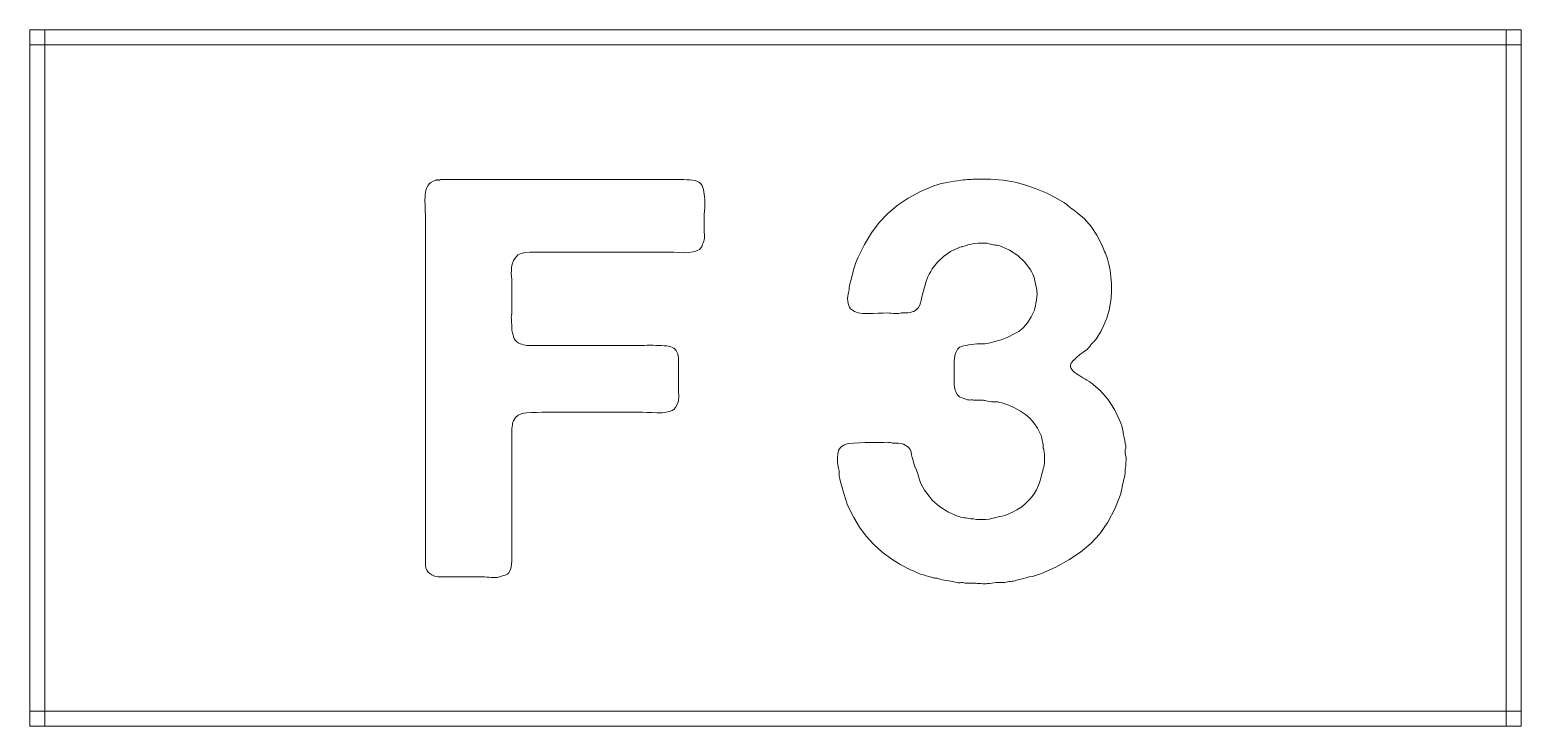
# Model space of a CAD drawing. Header units: millimetres. Extents: x 0 to 27, y 0 to 44.
# Drawn here: x 0 to 15, y 9 to 16 of the extents above; entities that cross this region are included whole.
import ezdxf

# ---------------------------------------------------------------- set-up
doc = ezdxf.new("R2010")
doc.units = ezdxf.units.MM
for name, color, linetype, lineweight in [('Button_Engraving', 7, 'CONTINUOUS', 0), ('Button_Holes', 2, 'CONTINUOUS', 0), ('Button_Outer', 1, 'CONTINUOUS', 0)]:
    doc.layers.add(name, color=color, linetype=linetype, lineweight=lineweight)

msp = doc.modelspace()

# ---------------------------------------------------------------- linework, layer by layer
at = {"layer": 'Button_Engraving'}
for p, q in [((3.981, 14.372), (3.989, 14.406)), ((3.989, 14.406), (4.002, 14.433)), ((4.002, 14.433), (4.015, 14.451)), ((4.002, 14.433), (4.002, 14.433)), ((4.002, 14.433), (4.002, 14.433)), ((4.015, 14.451), (4.034, 14.466)), ((4.034, 14.466), (4.057, 14.479)), ((4.057, 14.479), (4.086, 14.489)), ((4.086, 14.489), (4.091, 14.491)), ((4.086, 14.489), (4.086, 14.489)), ((4.086, 14.489), (4.086, 14.489)), ((4.091, 14.491), (4.097, 14.492)), ((4.097, 14.492), (4.103, 14.491)), ((4.103, 14.491), (4.108, 14.489)), ((4.108, 14.489), (4.108, 14.489)), ((4.108, 14.489), (4.108, 14.489)), ((4.108, 14.489), (4.114, 14.489)), ((4.114, 14.489), (4.119, 14.49)), ((4.119, 14.49), (4.125, 14.492)), ((4.125, 14.492), (4.131, 14.494)), ((4.131, 14.494), (6.094, 14.494)), ((6.094, 14.494), (6.549, 14.494)), ((6.549, 14.494), (6.549, 14.494)), ((6.549, 14.494), (6.549, 14.494)), ((6.549, 14.494), (6.579, 14.494)), ((6.579, 14.494), (6.609, 14.493)), ((6.609, 14.493), (6.638, 14.491)), ((6.638, 14.491), (6.666, 14.489)), ((6.666, 14.489), (6.666, 14.489)), ((6.666, 14.489), (6.666, 14.489)), ((6.666, 14.489), (6.693, 14.484)), ((6.693, 14.484), (6.716, 14.476)), ((6.716, 14.476), (6.735, 14.465)), ((6.735, 14.465), (6.751, 14.45)), ((6.751, 14.45), (6.751, 14.45)), ((6.751, 14.45), (6.751, 14.45)), ((6.751, 14.45), (6.761, 14.434)), ((6.761, 14.434), (6.769, 14.416)), ((6.769, 14.416), (6.775, 14.395)), ((8.957, 14.375), (9.094, 14.433)), ((9.094, 14.433), (9.125, 14.443)), ((9.094, 14.433), (9.094, 14.433)), ((9.094, 14.433), (9.094, 14.433)), ((9.125, 14.443), (9.157, 14.452)), ((9.157, 14.452), (9.189, 14.46)), ((9.189, 14.46), (9.223, 14.466)), ((9.223, 14.466), (9.259, 14.472)), ((9.223, 14.466), (9.223, 14.466)), ((9.223, 14.466), (9.223, 14.466)), ((9.259, 14.472), (9.296, 14.478)), ((9.296, 14.478), (9.332, 14.483)), ((9.332, 14.483), (9.369, 14.489)), ((9.369, 14.489), (9.39, 14.491)), ((9.369, 14.489), (9.369, 14.489)), ((9.369, 14.489), (9.369, 14.489)), ((9.39, 14.491), (9.411, 14.493)), ((9.411, 14.493), (9.43, 14.494)), ((9.43, 14.494), (9.447, 14.494)), ((9.447, 14.494), (9.467, 14.497)), ((9.447, 14.494), (9.447, 14.494)), ((9.447, 14.494), (9.447, 14.494)), ((9.467, 14.497), (9.486, 14.499)), ((9.486, 14.499), (9.506, 14.5)), ((9.506, 14.5), (9.526, 14.5)), ((9.526, 14.5), (9.526, 14.5)), ((9.526, 14.5), (9.526, 14.5)), ((9.526, 14.5), (9.662, 14.5)), ((9.662, 14.5), (9.789, 14.49)), ((9.789, 14.49), (9.909, 14.469)), ((9.909, 14.469), (10.019, 14.438)), ((10.019, 14.438), (10.019, 14.438)), ((10.019, 14.438), (10.019, 14.438)), ((10.019, 14.438), (10.123, 14.402)), ((10.123, 14.402), (10.221, 14.361)), ((3.974, 14.281), (3.975, 14.331)), ((3.976, 14.23), (3.974, 14.281)), ((3.974, 14.281), (3.974, 14.281)), ((3.974, 14.281), (3.974, 14.281)), ((3.975, 14.331), (3.981, 14.372)), ((6.775, 14.395), (6.779, 14.371)), ((6.779, 14.371), (6.779, 14.371)), ((6.779, 14.371), (6.779, 14.371)), ((6.779, 14.371), (6.784, 14.347)), ((6.784, 14.347), (6.787, 14.322)), ((6.787, 14.322), (6.789, 14.294)), ((6.789, 14.294), (6.79, 14.264)), ((6.79, 14.264), (6.79, 14.264)), ((6.79, 14.264), (6.79, 14.264)), ((6.79, 14.264), (6.79, 14.236)), ((8.725, 14.235), (8.834, 14.309)), ((8.834, 14.309), (8.957, 14.375)), ((10.221, 14.361), (10.314, 14.315)), ((10.314, 14.315), (10.401, 14.264)), ((10.401, 14.264), (10.401, 14.264)), ((10.401, 14.264), (10.401, 14.264)), ((10.401, 14.264), (10.417, 14.253)), ((10.417, 14.253), (10.433, 14.241)), ((3.978, 14.182), (3.976, 14.23)), ((3.979, 14.137), (3.978, 14.182)), ((3.979, 14.096), (3.979, 14.137)), ((6.787, 14.177), (6.784, 14.147)), ((6.784, 14.147), (6.784, 14.147)), ((6.784, 14.147), (6.784, 14.147)), ((6.784, 14.147), (6.784, 14.119)), ((6.784, 14.119), (6.784, 14.092)), ((6.788, 14.207), (6.787, 14.177)), ((6.79, 14.236), (6.788, 14.207)), ((8.542, 14.062), (8.628, 14.152)), ((8.628, 14.152), (8.725, 14.235)), ((8.628, 14.152), (8.628, 14.152)), ((8.628, 14.152), (8.628, 14.152)), ((10.433, 14.241), (10.448, 14.228)), ((10.448, 14.228), (10.463, 14.214)), ((10.463, 14.214), (10.463, 14.214)), ((10.463, 14.214), (10.463, 14.214)), ((10.463, 14.214), (10.479, 14.202)), ((10.479, 14.202), (10.496, 14.19)), ((10.496, 14.19), (10.513, 14.177)), ((10.513, 14.177), (10.53, 14.163)), ((10.53, 14.163), (10.53, 14.163)), ((10.53, 14.163), (10.53, 14.163)), ((10.53, 14.163), (10.607, 14.099)), ((3.979, 13.277), (3.979, 14.096)), ((3.979, 14.096), (3.979, 14.096)), ((3.979, 14.096), (3.979, 14.096)), ((6.784, 14.092), (6.784, 14.066)), ((6.784, 14.066), (6.784, 14.04)), ((6.784, 14.04), (6.784, 14.04)), ((6.784, 14.04), (6.784, 14.04)), ((6.784, 14.04), (6.784, 14.02)), ((6.784, 14.02), (6.784, 14.001)), ((6.784, 14.001), (6.784, 13.981)), ((6.784, 13.981), (6.784, 13.961)), ((6.784, 13.961), (6.784, 13.961)), ((6.784, 13.961), (6.784, 13.961)), ((6.784, 13.961), (6.786, 13.942)), ((8.394, 13.843), (8.464, 13.959)), ((8.464, 13.959), (8.542, 14.062)), ((10.607, 14.099), (10.674, 14.023)), ((10.674, 14.023), (10.733, 13.936)), ((6.744, 13.802), (6.734, 13.793)), ((6.752, 13.811), (6.744, 13.802)), ((6.758, 13.822), (6.752, 13.811)), ((6.762, 13.832), (6.758, 13.822)), ((6.767, 13.846), (6.762, 13.832)), ((6.762, 13.832), (6.762, 13.832)), ((6.762, 13.832), (6.762, 13.832)), ((6.773, 13.86), (6.767, 13.846)), ((6.779, 13.874), (6.773, 13.86)), ((6.784, 13.888), (6.779, 13.874)), ((6.786, 13.906), (6.784, 13.888)), ((6.784, 13.888), (6.784, 13.888)), ((6.784, 13.888), (6.784, 13.888)), ((6.786, 13.942), (6.787, 13.924)), ((6.787, 13.924), (6.786, 13.906)), ((8.331, 13.715), (8.394, 13.843)), ((9.341, 13.81), (9.261, 13.771)), ((9.354, 13.815), (9.341, 13.81)), ((9.341, 13.81), (9.341, 13.81)), ((9.341, 13.81), (9.341, 13.81)), ((9.366, 13.818), (9.354, 13.815)), ((9.376, 13.82), (9.366, 13.818)), ((9.385, 13.821), (9.376, 13.82)), ((9.397, 13.824), (9.385, 13.821)), ((9.385, 13.821), (9.385, 13.821)), ((9.385, 13.821), (9.385, 13.821)), ((9.409, 13.828), (9.397, 13.824)), ((9.422, 13.833), (9.409, 13.828)), ((9.436, 13.838), (9.422, 13.833)), ((9.457, 13.843), (9.436, 13.838)), ((9.436, 13.838), (9.436, 13.838)), ((9.436, 13.838), (9.436, 13.838)), ((9.481, 13.848), (9.457, 13.843)), ((9.507, 13.852), (9.481, 13.848)), ((9.537, 13.855), (9.507, 13.852)), ((9.569, 13.857), (9.537, 13.855)), ((9.537, 13.855), (9.537, 13.855)), ((9.537, 13.855), (9.537, 13.855)), ((9.599, 13.856), (9.569, 13.857)), ((9.625, 13.854), (9.599, 13.856)), ((9.649, 13.849), (9.625, 13.854)), ((9.663, 13.844), (9.649, 13.849)), ((9.649, 13.849), (9.649, 13.849)), ((9.649, 13.849), (9.649, 13.849)), ((9.676, 13.841), (9.663, 13.844)), ((9.688, 13.839), (9.676, 13.841)), ((9.7, 13.838), (9.688, 13.839)), ((9.714, 13.837), (9.7, 13.838)), ((9.7, 13.838), (9.7, 13.838)), ((9.7, 13.838), (9.7, 13.838)), ((9.728, 13.835), (9.714, 13.837)), ((9.742, 13.832), (9.728, 13.835)), ((9.756, 13.827), (9.742, 13.832)), ((9.853, 13.786), (9.756, 13.827)), ((9.756, 13.827), (9.756, 13.827)), ((9.756, 13.827), (9.756, 13.827)), ((10.733, 13.936), (10.782, 13.838)), ((10.782, 13.838), (10.782, 13.838)), ((10.782, 13.838), (10.782, 13.838)), ((10.782, 13.838), (10.788, 13.821)), ((10.788, 13.821), (10.795, 13.804)), ((10.795, 13.804), (10.802, 13.788)), ((4.854, 13.653), (4.849, 13.632)), ((4.866, 13.681), (4.854, 13.653)), ((4.854, 13.653), (4.854, 13.653)), ((4.854, 13.653), (4.854, 13.653)), ((4.88, 13.705), (4.866, 13.681)), ((4.894, 13.723), (4.88, 13.705)), ((4.91, 13.737), (4.894, 13.723)), ((4.943, 13.751), (4.91, 13.737)), ((4.91, 13.737), (4.91, 13.737)), ((4.91, 13.737), (4.91, 13.737)), ((4.983, 13.761), (4.943, 13.751)), ((5.032, 13.765), (4.983, 13.761)), ((5.09, 13.765), (5.032, 13.765)), ((5.152, 13.765), (5.09, 13.765)), ((5.09, 13.765), (5.09, 13.765)), ((5.09, 13.765), (5.09, 13.765)), ((5.209, 13.765), (5.152, 13.765)), ((5.261, 13.765), (5.209, 13.765)), ((5.309, 13.765), (5.261, 13.765)), ((6.392, 13.765), (5.309, 13.765)), ((5.309, 13.765), (5.309, 13.765)), ((5.309, 13.765), (5.309, 13.765)), ((6.433, 13.765), (6.392, 13.765)), ((6.477, 13.764), (6.433, 13.765)), ((6.525, 13.762), (6.477, 13.764)), ((6.577, 13.759), (6.525, 13.762)), ((6.629, 13.762), (6.577, 13.759)), ((6.577, 13.759), (6.577, 13.759)), ((6.577, 13.759), (6.577, 13.759)), ((6.672, 13.768), (6.629, 13.762)), ((6.707, 13.778), (6.672, 13.768)), ((6.734, 13.793), (6.707, 13.778)), ((6.734, 13.793), (6.734, 13.793)), ((6.734, 13.793), (6.734, 13.793)), ((8.295, 13.619), (8.306, 13.651)), ((8.306, 13.651), (8.317, 13.683)), ((8.317, 13.683), (8.331, 13.715)), ((8.331, 13.715), (8.331, 13.715)), ((8.331, 13.715), (8.331, 13.715)), ((9.129, 13.665), (9.077, 13.597)), ((9.191, 13.723), (9.129, 13.665)), ((9.261, 13.771), (9.191, 13.723)), ((9.937, 13.733), (9.853, 13.786)), ((10.007, 13.666), (9.937, 13.733)), ((10.064, 13.586), (10.007, 13.666)), ((10.802, 13.788), (10.81, 13.771)), ((10.81, 13.771), (10.81, 13.771)), ((10.81, 13.771), (10.81, 13.771)), ((10.81, 13.771), (10.818, 13.754)), ((10.818, 13.754), (10.826, 13.736)), ((10.826, 13.736), (10.833, 13.717)), ((10.833, 13.717), (10.838, 13.698)), ((10.838, 13.698), (10.838, 13.698)), ((10.838, 13.698), (10.838, 13.698)), ((10.838, 13.698), (10.854, 13.644)), ((4.844, 13.581), (4.843, 13.552)), ((4.843, 13.552), (4.843, 13.552)), ((4.843, 13.552), (4.843, 13.552)), ((4.843, 13.552), (4.846, 13.522)), ((4.846, 13.608), (4.844, 13.581)), ((4.849, 13.632), (4.846, 13.608)), ((4.846, 13.522), (4.847, 13.494)), ((8.261, 13.49), (8.269, 13.522)), ((8.269, 13.522), (8.277, 13.554)), ((8.277, 13.554), (8.286, 13.586)), ((8.286, 13.586), (8.295, 13.619)), ((8.286, 13.586), (8.286, 13.586)), ((8.286, 13.586), (8.286, 13.586)), ((9.033, 13.518), (9.021, 13.49)), ((9.046, 13.545), (9.033, 13.518)), ((9.061, 13.571), (9.046, 13.545)), ((9.077, 13.597), (9.061, 13.571)), ((9.077, 13.597), (9.077, 13.597)), ((9.077, 13.597), (9.077, 13.597)), ((10.077, 13.565), (10.064, 13.586)), ((10.064, 13.586), (10.064, 13.586)), ((10.064, 13.586), (10.064, 13.586)), ((10.088, 13.543), (10.077, 13.565)), ((10.097, 13.52), (10.088, 13.543)), ((10.104, 13.496), (10.097, 13.52)), ((10.854, 13.644), (10.865, 13.584)), ((10.865, 13.584), (10.873, 13.518)), ((10.873, 13.518), (10.878, 13.445)), ((4.847, 13.494), (4.848, 13.469)), ((4.848, 13.469), (4.849, 13.445)), ((4.849, 13.445), (4.849, 13.176)), ((8.23, 13.344), (8.235, 13.358)), ((8.235, 13.358), (8.238, 13.372)), ((8.238, 13.372), (8.24, 13.386)), ((8.24, 13.386), (8.241, 13.4)), ((8.241, 13.4), (8.242, 13.414)), ((8.241, 13.4), (8.241, 13.4)), ((8.241, 13.4), (8.241, 13.4)), ((8.242, 13.414), (8.244, 13.428)), ((8.244, 13.428), (8.247, 13.442)), ((8.247, 13.442), (8.252, 13.457)), ((8.252, 13.457), (8.261, 13.49)), ((8.252, 13.457), (8.252, 13.457)), ((8.252, 13.457), (8.252, 13.457)), ((8.987, 13.372), (8.979, 13.342)), ((8.996, 13.403), (8.987, 13.372)), ((8.987, 13.372), (8.987, 13.372)), ((8.987, 13.372), (8.987, 13.372)), ((9.004, 13.433), (8.996, 13.403)), ((9.012, 13.462), (9.004, 13.433)), ((9.021, 13.49), (9.012, 13.462)), ((9.021, 13.49), (9.021, 13.49)), ((9.021, 13.49), (9.021, 13.49)), ((10.109, 13.473), (10.104, 13.496)), ((10.104, 13.496), (10.104, 13.496)), ((10.104, 13.496), (10.104, 13.496)), ((10.115, 13.451), (10.109, 13.473)), ((10.12, 13.428), (10.115, 13.451)), ((10.126, 13.406), (10.12, 13.428)), ((10.13, 13.377), (10.126, 13.406)), ((10.126, 13.406), (10.126, 13.406)), ((10.126, 13.406), (10.126, 13.406)), ((10.132, 13.347), (10.13, 13.377)), ((10.878, 13.372), (10.875, 13.304)), ((10.878, 13.445), (10.878, 13.445)), ((10.878, 13.445), (10.878, 13.445)), ((10.878, 13.445), (10.878, 13.372)), ((3.979, 11.224), (3.979, 13.277)), ((8.224, 13.298), (8.226, 13.322)), ((8.226, 13.274), (8.224, 13.298)), ((8.226, 13.322), (8.23, 13.344)), ((8.23, 13.249), (8.226, 13.274)), ((8.23, 13.344), (8.23, 13.344)), ((8.23, 13.344), (8.23, 13.344)), ((8.236, 13.228), (8.23, 13.249)), ((8.23, 13.249), (8.23, 13.249)), ((8.23, 13.249), (8.23, 13.249)), ((8.244, 13.211), (8.236, 13.228)), ((8.253, 13.197), (8.244, 13.211)), ((8.939, 13.21), (8.923, 13.191)), ((8.951, 13.231), (8.939, 13.21)), ((8.959, 13.255), (8.951, 13.231)), ((8.965, 13.283), (8.959, 13.255)), ((8.959, 13.255), (8.959, 13.255)), ((8.959, 13.255), (8.959, 13.255)), ((8.972, 13.312), (8.965, 13.283)), ((8.979, 13.342), (8.972, 13.312)), ((10.104, 13.182), (10.109, 13.201)), ((10.109, 13.201), (10.115, 13.224)), ((10.115, 13.224), (10.12, 13.251)), ((10.12, 13.251), (10.126, 13.283)), ((10.126, 13.283), (10.13, 13.316)), ((10.126, 13.283), (10.126, 13.283)), ((10.126, 13.283), (10.126, 13.283)), ((10.13, 13.316), (10.132, 13.347)), ((10.867, 13.24), (10.855, 13.182)), ((10.875, 13.304), (10.867, 13.24)), ((4.846, 13.128), (4.843, 13.109)), ((4.843, 13.109), (4.843, 13.109)), ((4.843, 13.109), (4.843, 13.109)), ((4.843, 13.109), (4.844, 13.09)), ((4.844, 13.09), (4.845, 13.072)), ((4.845, 13.072), (4.846, 13.056)), ((4.847, 13.145), (4.846, 13.128)), ((4.846, 13.056), (4.849, 13.041)), ((4.848, 13.161), (4.847, 13.145)), ((4.849, 13.176), (4.848, 13.161)), ((4.849, 13.176), (4.849, 13.176)), ((4.849, 13.176), (4.849, 13.176)), ((8.263, 13.187), (8.253, 13.197)), ((8.295, 13.168), (8.263, 13.187)), ((8.263, 13.187), (8.263, 13.187)), ((8.263, 13.187), (8.263, 13.187)), ((8.332, 13.155), (8.295, 13.168)), ((8.376, 13.148), (8.332, 13.155)), ((8.426, 13.148), (8.376, 13.148)), ((8.481, 13.15), (8.426, 13.148)), ((8.426, 13.148), (8.426, 13.148)), ((8.426, 13.148), (8.426, 13.148)), ((8.533, 13.152), (8.481, 13.15)), ((8.582, 13.153), (8.533, 13.152)), ((8.628, 13.154), (8.582, 13.153)), ((8.645, 13.153), (8.628, 13.154)), ((8.628, 13.154), (8.628, 13.154)), ((8.628, 13.154), (8.628, 13.154)), ((8.663, 13.152), (8.645, 13.153)), ((8.682, 13.15), (8.663, 13.152)), ((8.701, 13.148), (8.682, 13.15)), ((8.72, 13.148), (8.701, 13.148)), ((8.701, 13.148), (8.701, 13.148)), ((8.701, 13.148), (8.701, 13.148)), ((8.737, 13.149), (8.72, 13.148)), ((8.754, 13.151), (8.737, 13.149)), ((8.768, 13.154), (8.754, 13.151)), ((8.83, 13.154), (8.768, 13.154)), ((8.768, 13.154), (8.768, 13.154)), ((8.768, 13.154), (8.768, 13.154)), ((8.856, 13.159), (8.83, 13.154)), ((8.876, 13.165), (8.856, 13.159)), ((8.892, 13.17), (8.876, 13.165)), ((8.903, 13.176), (8.892, 13.17)), ((8.923, 13.191), (8.903, 13.176)), ((8.903, 13.176), (8.903, 13.176)), ((8.903, 13.176), (8.903, 13.176)), ((9.994, 13.007), (10.036, 13.055)), ((10.036, 13.055), (10.073, 13.114)), ((10.073, 13.114), (10.104, 13.182)), ((10.104, 13.182), (10.104, 13.182)), ((10.104, 13.182), (10.104, 13.182)), ((10.831, 13.103), (10.803, 13.032)), ((10.855, 13.182), (10.831, 13.103)), ((10.855, 13.182), (10.855, 13.182)), ((10.855, 13.182), (10.855, 13.182)), ((4.849, 13.041), (4.849, 12.98)), ((4.849, 12.98), (4.849, 12.98)), ((4.849, 12.98), (4.849, 12.98)), ((4.849, 12.98), (4.854, 12.955)), ((4.854, 12.955), (4.86, 12.933)), ((4.86, 12.933), (4.866, 12.913)), ((4.866, 12.913), (4.871, 12.896)), ((9.769, 12.885), (9.836, 12.911)), ((9.836, 12.911), (9.895, 12.939)), ((9.895, 12.939), (9.946, 12.968)), ((9.946, 12.968), (9.994, 13.007)), ((9.946, 12.968), (9.946, 12.968)), ((9.946, 12.968), (9.946, 12.968)), ((10.737, 12.907), (10.729, 12.896)), ((10.772, 12.966), (10.737, 12.907)), ((10.737, 12.907), (10.737, 12.907)), ((10.737, 12.907), (10.737, 12.907)), ((10.803, 13.032), (10.772, 12.966)), ((4.871, 12.896), (4.871, 12.896)), ((4.871, 12.896), (4.871, 12.896)), ((4.871, 12.896), (4.881, 12.88)), ((4.881, 12.88), (4.895, 12.866)), ((4.895, 12.866), (4.912, 12.854)), ((4.912, 12.854), (4.933, 12.845)), ((4.933, 12.845), (4.933, 12.845)), ((4.933, 12.845), (4.933, 12.845)), ((4.933, 12.845), (4.948, 12.84)), ((4.948, 12.84), (4.964, 12.835)), ((4.964, 12.835), (4.981, 12.831)), ((4.981, 12.831), (5, 12.828)), ((5, 12.828), (5, 12.828)), ((5, 12.828), (5, 12.828)), ((5, 12.828), (5.02, 12.828)), ((5.02, 12.828), (5.041, 12.828)), ((5.041, 12.828), (5.062, 12.828)), ((5.062, 12.828), (5.084, 12.828)), ((5.084, 12.828), (5.298, 12.828)), ((5.298, 12.828), (6.077, 12.828)), ((6.077, 12.828), (6.077, 12.828)), ((6.077, 12.828), (6.077, 12.828)), ((6.077, 12.828), (6.101, 12.828)), ((6.101, 12.828), (6.125, 12.828)), ((6.125, 12.828), (6.151, 12.828)), ((6.151, 12.828), (6.178, 12.828)), ((6.178, 12.828), (6.209, 12.83)), ((6.178, 12.828), (6.178, 12.828)), ((6.178, 12.828), (6.178, 12.828)), ((6.209, 12.83), (6.239, 12.831)), ((6.239, 12.831), (6.268, 12.83)), ((6.268, 12.83), (6.296, 12.828)), ((6.296, 12.828), (6.296, 12.828)), ((6.296, 12.828), (6.296, 12.828)), ((6.296, 12.828), (6.326, 12.828)), ((6.326, 12.828), (6.354, 12.827)), ((6.354, 12.827), (6.379, 12.825)), ((6.379, 12.825), (6.403, 12.823)), ((6.403, 12.823), (6.403, 12.823)), ((6.403, 12.823), (6.403, 12.823)), ((6.403, 12.823), (6.426, 12.819)), ((6.426, 12.819), (6.446, 12.814)), ((6.446, 12.814), (6.463, 12.808)), ((6.463, 12.808), (6.476, 12.8)), ((6.476, 12.8), (6.476, 12.8)), ((6.476, 12.8), (6.476, 12.8)), ((6.476, 12.8), (6.5, 12.776)), ((6.5, 12.776), (6.516, 12.743)), ((9.307, 12.736), (9.317, 12.764)), ((9.317, 12.764), (9.329, 12.789)), ((9.329, 12.789), (9.34, 12.799)), ((9.329, 12.789), (9.329, 12.789)), ((9.329, 12.789), (9.329, 12.789)), ((9.34, 12.799), (9.353, 12.809)), ((9.353, 12.809), (9.37, 12.816)), ((9.37, 12.816), (9.391, 12.823)), ((9.391, 12.823), (9.417, 12.828)), ((9.391, 12.823), (9.391, 12.823)), ((9.391, 12.823), (9.391, 12.823)), ((9.417, 12.828), (9.443, 12.832)), ((9.443, 12.832), (9.47, 12.836)), ((9.47, 12.836), (9.498, 12.839)), ((9.498, 12.839), (9.525, 12.842)), ((9.498, 12.839), (9.498, 12.839)), ((9.498, 12.839), (9.498, 12.839)), ((9.525, 12.842), (9.552, 12.844)), ((9.552, 12.844), (9.579, 12.845)), ((9.579, 12.845), (9.604, 12.845)), ((9.604, 12.845), (9.631, 12.848)), ((9.604, 12.845), (9.604, 12.845)), ((9.604, 12.845), (9.604, 12.845)), ((9.631, 12.848), (9.655, 12.852)), ((9.655, 12.852), (9.676, 12.857)), ((9.676, 12.857), (9.694, 12.862)), ((9.694, 12.862), (9.769, 12.885)), ((9.694, 12.862), (9.694, 12.862)), ((9.694, 12.862), (9.694, 12.862)), ((10.596, 12.761), (10.559, 12.733)), ((10.637, 12.789), (10.596, 12.761)), ((10.643, 12.796), (10.637, 12.789)), ((10.637, 12.789), (10.637, 12.789)), ((10.637, 12.789), (10.637, 12.789)), ((10.651, 12.806), (10.643, 12.796)), ((10.66, 12.818), (10.651, 12.806)), ((10.67, 12.834), (10.66, 12.818)), ((10.679, 12.842), (10.67, 12.834)), ((10.67, 12.834), (10.67, 12.834)), ((10.67, 12.834), (10.67, 12.834)), ((10.687, 12.851), (10.679, 12.842)), ((10.695, 12.859), (10.687, 12.851)), ((10.704, 12.867), (10.695, 12.859)), ((10.712, 12.876), (10.704, 12.867)), ((10.704, 12.867), (10.704, 12.867)), ((10.704, 12.867), (10.704, 12.867)), ((10.721, 12.886), (10.712, 12.876)), ((10.729, 12.896), (10.721, 12.886)), ((6.516, 12.743), (6.525, 12.7)), ((6.525, 12.7), (6.526, 12.649)), ((6.526, 12.649), (6.526, 12.649)), ((6.526, 12.649), (6.526, 12.649)), ((6.526, 12.649), (6.526, 12.596)), ((9.296, 12.665), (9.3, 12.703)), ((9.296, 12.627), (9.296, 12.665)), ((9.296, 12.665), (9.296, 12.665)), ((9.296, 12.665), (9.296, 12.665)), ((9.296, 12.588), (9.296, 12.627)), ((9.3, 12.703), (9.307, 12.736)), ((10.467, 12.635), (10.466, 12.626)), ((10.466, 12.626), (10.468, 12.615)), ((10.469, 12.642), (10.467, 12.635)), ((10.468, 12.615), (10.468, 12.615)), ((10.468, 12.615), (10.468, 12.615)), ((10.468, 12.615), (10.471, 12.601)), ((10.474, 12.649), (10.469, 12.642)), ((10.471, 12.601), (10.479, 12.586)), ((10.479, 12.657), (10.474, 12.649)), ((10.474, 12.649), (10.474, 12.649)), ((10.474, 12.649), (10.474, 12.649)), ((10.485, 12.664), (10.479, 12.657)), ((10.491, 12.671), (10.485, 12.664)), ((10.496, 12.677), (10.491, 12.671)), ((10.526, 12.705), (10.496, 12.677)), ((10.496, 12.677), (10.496, 12.677)), ((10.496, 12.677), (10.496, 12.677)), ((10.559, 12.733), (10.526, 12.705)), ((6.526, 12.596), (6.526, 12.546)), ((6.526, 12.546), (6.526, 12.498)), ((6.526, 12.498), (6.526, 12.452)), ((6.526, 12.452), (6.526, 12.452)), ((6.526, 12.452), (6.526, 12.452)), ((6.526, 12.452), (6.526, 12.429)), ((9.296, 12.551), (9.296, 12.588)), ((9.296, 12.514), (9.296, 12.551)), ((9.296, 12.492), (9.296, 12.514)), ((9.296, 12.514), (9.296, 12.514)), ((9.296, 12.514), (9.296, 12.514)), ((9.296, 12.471), (9.296, 12.492)), ((9.296, 12.45), (9.296, 12.471)), ((10.479, 12.586), (10.493, 12.57)), ((10.493, 12.57), (10.513, 12.553)), ((10.513, 12.553), (10.513, 12.553)), ((10.513, 12.553), (10.513, 12.553)), ((10.513, 12.553), (10.533, 12.54)), ((10.533, 12.54), (10.552, 12.527)), ((10.552, 12.527), (10.572, 12.514)), ((10.572, 12.514), (10.592, 12.503)), ((10.592, 12.503), (10.592, 12.503)), ((10.592, 12.503), (10.592, 12.503)), ((10.592, 12.503), (10.612, 12.491)), ((10.612, 12.491), (10.632, 12.479)), ((10.632, 12.479), (10.654, 12.466)), ((10.654, 12.466), (10.676, 12.452)), ((10.676, 12.452), (10.676, 12.452)), ((10.676, 12.452), (10.676, 12.452)), ((10.676, 12.452), (10.765, 12.376)), ((6.528, 12.302), (6.525, 12.279)), ((6.526, 12.429), (6.526, 12.405)), ((6.526, 12.405), (6.526, 12.379)), ((6.526, 12.379), (6.526, 12.351)), ((6.526, 12.351), (6.526, 12.351)), ((6.526, 12.351), (6.526, 12.351)), ((6.526, 12.351), (6.528, 12.326)), ((6.528, 12.326), (6.528, 12.302)), ((9.296, 12.43), (9.296, 12.45)), ((9.299, 12.411), (9.296, 12.43)), ((9.296, 12.43), (9.296, 12.43)), ((9.296, 12.43), (9.296, 12.43)), ((9.303, 12.393), (9.299, 12.411)), ((9.307, 12.377), (9.303, 12.393)), ((9.313, 12.363), (9.307, 12.377)), ((9.319, 12.347), (9.313, 12.363)), ((9.313, 12.363), (9.313, 12.363)), ((9.313, 12.363), (9.313, 12.363)), ((9.328, 12.333), (9.319, 12.347)), ((9.339, 12.322), (9.328, 12.333)), ((9.352, 12.312), (9.339, 12.322)), ((9.367, 12.304), (9.352, 12.312)), ((9.352, 12.312), (9.352, 12.312)), ((9.352, 12.312), (9.352, 12.312)), ((9.384, 12.297), (9.367, 12.304)), ((10.765, 12.376), (10.843, 12.287)), ((5.045, 12.152), (4.995, 12.149)), ((5.097, 12.154), (5.045, 12.152)), ((5.149, 12.155), (5.097, 12.154)), ((5.202, 12.155), (5.149, 12.155)), ((6.122, 12.155), (5.202, 12.155)), ((5.202, 12.155), (5.202, 12.155)), ((5.202, 12.155), (5.202, 12.155)), ((6.161, 12.155), (6.122, 12.155)), ((6.205, 12.154), (6.161, 12.155)), ((6.254, 12.152), (6.205, 12.154)), ((6.307, 12.149), (6.254, 12.152)), ((6.359, 12.151), (6.307, 12.149)), ((6.401, 12.155), (6.359, 12.151)), ((6.435, 12.162), (6.401, 12.155)), ((6.459, 12.172), (6.435, 12.162)), ((6.477, 12.185), (6.459, 12.172)), ((6.459, 12.172), (6.459, 12.172)), ((6.459, 12.172), (6.459, 12.172)), ((6.494, 12.204), (6.477, 12.185)), ((6.508, 12.228), (6.494, 12.204)), ((6.521, 12.256), (6.508, 12.228)), ((6.525, 12.279), (6.521, 12.256)), ((6.521, 12.256), (6.521, 12.256)), ((6.521, 12.256), (6.521, 12.256)), ((9.403, 12.29), (9.384, 12.297)), ((9.425, 12.284), (9.403, 12.29)), ((9.431, 12.282), (9.425, 12.284)), ((9.425, 12.284), (9.425, 12.284)), ((9.425, 12.284), (9.425, 12.284)), ((9.437, 12.28), (9.431, 12.282)), ((9.445, 12.279), (9.437, 12.28)), ((9.453, 12.278), (9.445, 12.279)), ((9.464, 12.281), (9.453, 12.278)), ((9.453, 12.278), (9.453, 12.278)), ((9.453, 12.278), (9.453, 12.278)), ((9.474, 12.281), (9.464, 12.281)), ((9.483, 12.281), (9.474, 12.281)), ((9.492, 12.278), (9.483, 12.281)), ((9.543, 12.278), (9.492, 12.278)), ((9.492, 12.278), (9.492, 12.278)), ((9.492, 12.278), (9.492, 12.278)), ((9.549, 12.278), (9.543, 12.278)), ((9.555, 12.278), (9.549, 12.278)), ((9.563, 12.278), (9.555, 12.278)), ((9.571, 12.278), (9.563, 12.278)), ((9.581, 12.278), (9.571, 12.278)), ((9.571, 12.278), (9.571, 12.278)), ((9.571, 12.278), (9.571, 12.278)), ((9.592, 12.277), (9.581, 12.278)), ((9.601, 12.275), (9.592, 12.277)), ((9.61, 12.273), (9.601, 12.275)), ((9.632, 12.268), (9.61, 12.273)), ((9.61, 12.273), (9.61, 12.273)), ((9.61, 12.273), (9.61, 12.273)), ((9.653, 12.264), (9.632, 12.268)), ((9.674, 12.262), (9.653, 12.264)), ((9.694, 12.262), (9.674, 12.262)), ((9.716, 12.261), (9.694, 12.262)), ((9.694, 12.262), (9.694, 12.262)), ((9.694, 12.262), (9.694, 12.262)), ((9.737, 12.259), (9.716, 12.261)), ((9.758, 12.255), (9.737, 12.259)), ((9.778, 12.25), (9.758, 12.255)), ((9.848, 12.226), (9.778, 12.25)), ((9.778, 12.25), (9.778, 12.25)), ((9.778, 12.25), (9.778, 12.25)), ((9.91, 12.198), (9.848, 12.226)), ((9.965, 12.167), (9.91, 12.198)), ((10.014, 12.133), (9.965, 12.167)), ((10.843, 12.287), (10.908, 12.185)), ((10.908, 12.185), (10.962, 12.071)), ((4.851, 12.006), (4.849, 11.998)), ((4.853, 12.015), (4.851, 12.006)), ((4.854, 12.023), (4.853, 12.015)), ((4.855, 12.042), (4.854, 12.032)), ((4.854, 12.032), (4.854, 12.032)), ((4.854, 12.032), (4.854, 12.032)), ((4.854, 12.032), (4.854, 12.023)), ((4.857, 12.053), (4.855, 12.042)), ((4.861, 12.062), (4.857, 12.053)), ((4.866, 12.071), (4.861, 12.062)), ((4.884, 12.103), (4.866, 12.071)), ((4.866, 12.071), (4.866, 12.071)), ((4.866, 12.071), (4.866, 12.071)), ((4.912, 12.127), (4.884, 12.103)), ((4.949, 12.142), (4.912, 12.127)), ((4.995, 12.149), (4.949, 12.142)), ((4.995, 12.149), (4.995, 12.149)), ((4.995, 12.149), (4.995, 12.149)), ((6.307, 12.149), (6.307, 12.149)), ((6.307, 12.149), (6.307, 12.149)), ((10.059, 12.095), (10.014, 12.133)), ((10.014, 12.133), (10.014, 12.133)), ((10.014, 12.133), (10.014, 12.133)), ((10.099, 12.05), (10.059, 12.095)), ((10.135, 11.997), (10.099, 12.05)), ((10.962, 12.071), (10.962, 12.071)), ((10.962, 12.071), (10.962, 12.071)), ((10.962, 12.071), (10.972, 12.045)), ((10.972, 12.045), (10.982, 12.018)), ((10.982, 12.018), (10.989, 11.989)), ((4.849, 11.998), (4.849, 11.942)), ((4.849, 11.942), (4.849, 11.858)), ((4.849, 11.858), (4.849, 11.706)), ((8.344, 11.849), (8.401, 11.851)), ((8.401, 11.851), (8.456, 11.852)), ((8.456, 11.852), (8.51, 11.852)), ((8.51, 11.852), (8.51, 11.852)), ((8.51, 11.852), (8.51, 11.852)), ((8.51, 11.852), (8.53, 11.852)), ((8.53, 11.852), (8.551, 11.852)), ((8.551, 11.852), (8.572, 11.852)), ((8.572, 11.852), (8.594, 11.852)), ((8.594, 11.852), (8.616, 11.854)), ((8.594, 11.852), (8.594, 11.852)), ((8.594, 11.852), (8.594, 11.852)), ((8.616, 11.854), (8.637, 11.853)), ((8.637, 11.853), (8.655, 11.851)), ((8.655, 11.851), (8.673, 11.846)), ((10.165, 11.936), (10.135, 11.997)), ((10.171, 11.922), (10.165, 11.936)), ((10.165, 11.936), (10.165, 11.936)), ((10.165, 11.936), (10.165, 11.936)), ((10.175, 11.907), (10.171, 11.922)), ((10.179, 11.891), (10.175, 11.907)), ((10.182, 11.874), (10.179, 11.891)), ((10.185, 11.86), (10.182, 11.874)), ((10.182, 11.874), (10.182, 11.874)), ((10.182, 11.874), (10.182, 11.874)), ((10.188, 11.846), (10.185, 11.86)), ((10.989, 11.989), (10.996, 11.959)), ((10.996, 11.959), (10.996, 11.959)), ((10.996, 11.959), (10.996, 11.959)), ((10.996, 11.959), (11.001, 11.93)), ((11.001, 11.93), (11.007, 11.901)), ((11.007, 11.901), (11.012, 11.871)), ((11.012, 11.871), (11.018, 11.841)), ((4.849, 11.706), (4.849, 10.915)), ((8.123, 11.678), (8.124, 11.705)), ((8.124, 11.705), (8.126, 11.73)), ((8.126, 11.73), (8.13, 11.753)), ((8.13, 11.753), (8.134, 11.773)), ((8.134, 11.773), (8.156, 11.805)), ((8.134, 11.773), (8.134, 11.773)), ((8.134, 11.773), (8.134, 11.773)), ((8.156, 11.805), (8.189, 11.828)), ((8.189, 11.828), (8.232, 11.842)), ((8.232, 11.842), (8.286, 11.846)), ((8.286, 11.846), (8.344, 11.849)), ((8.286, 11.846), (8.286, 11.846)), ((8.286, 11.846), (8.286, 11.846)), ((8.673, 11.846), (8.735, 11.846)), ((8.735, 11.846), (8.735, 11.846)), ((8.735, 11.846), (8.735, 11.846)), ((8.735, 11.846), (8.763, 11.84)), ((8.763, 11.84), (8.787, 11.834)), ((8.787, 11.834), (8.805, 11.826)), ((8.805, 11.826), (8.819, 11.818)), ((8.819, 11.818), (8.819, 11.818)), ((8.819, 11.818), (8.819, 11.818)), ((8.819, 11.818), (8.839, 11.802)), ((8.839, 11.802), (8.854, 11.782)), ((8.854, 11.782), (8.864, 11.757)), ((8.864, 11.757), (8.869, 11.729)), ((8.869, 11.729), (8.869, 11.729)), ((8.869, 11.729), (8.869, 11.729)), ((8.869, 11.729), (8.876, 11.7)), ((8.876, 11.7), (8.883, 11.671)), ((10.191, 11.832), (10.188, 11.846)), ((10.193, 11.818), (10.191, 11.832)), ((10.193, 11.813), (10.193, 11.818)), ((10.193, 11.818), (10.193, 11.818)), ((10.193, 11.818), (10.193, 11.818)), ((10.193, 11.807), (10.193, 11.813)), ((10.193, 11.802), (10.193, 11.807)), ((10.193, 11.796), (10.193, 11.802)), ((10.196, 11.79), (10.193, 11.796)), ((10.193, 11.796), (10.193, 11.796)), ((10.193, 11.796), (10.193, 11.796)), ((10.198, 11.785), (10.196, 11.79)), ((10.199, 11.779), (10.198, 11.785)), ((10.199, 11.773), (10.199, 11.779)), ((10.203, 11.755), (10.199, 11.773)), ((10.199, 11.773), (10.199, 11.773)), ((10.199, 11.773), (10.199, 11.773)), ((10.206, 11.733), (10.203, 11.755)), ((10.205, 11.678), (10.206, 11.707)), ((10.206, 11.707), (10.206, 11.733)), ((11.018, 11.779), (11.016, 11.762)), ((11.016, 11.762), (11.017, 11.745)), ((11.017, 11.745), (11.019, 11.729)), ((11.018, 11.841), (11.018, 11.841)), ((11.018, 11.841), (11.018, 11.841)), ((11.018, 11.841), (11.022, 11.826)), ((11.022, 11.796), (11.018, 11.779)), ((11.018, 11.779), (11.018, 11.779)), ((11.018, 11.779), (11.018, 11.779)), ((11.019, 11.729), (11.024, 11.712)), ((11.022, 11.826), (11.024, 11.811)), ((11.024, 11.811), (11.022, 11.796)), ((11.024, 11.712), (11.024, 11.712)), ((11.024, 11.712), (11.024, 11.712)), ((11.024, 11.712), (11.026, 11.7)), ((8.124, 11.654), (8.123, 11.678)), ((8.123, 11.678), (8.123, 11.678)), ((8.123, 11.678), (8.123, 11.678)), ((8.126, 11.63), (8.124, 11.654)), ((8.13, 11.609), (8.126, 11.63)), ((8.134, 11.588), (8.13, 11.609)), ((8.139, 11.574), (8.134, 11.588)), ((8.134, 11.588), (8.134, 11.588)), ((8.134, 11.588), (8.134, 11.588)), ((8.141, 11.559), (8.139, 11.574)), ((8.142, 11.543), (8.141, 11.559)), ((8.883, 11.671), (8.892, 11.641)), ((8.892, 11.641), (8.903, 11.611)), ((8.903, 11.611), (8.903, 11.611)), ((8.903, 11.611), (8.903, 11.611)), ((8.903, 11.611), (8.917, 11.572)), ((8.917, 11.572), (8.93, 11.535)), ((10.182, 11.545), (10.188, 11.566)), ((10.188, 11.566), (10.193, 11.588)), ((10.193, 11.588), (10.198, 11.604)), ((10.193, 11.588), (10.193, 11.588)), ((10.193, 11.588), (10.193, 11.588)), ((10.198, 11.604), (10.202, 11.625)), ((10.202, 11.625), (10.204, 11.649)), ((10.204, 11.649), (10.205, 11.678)), ((10.205, 11.678), (10.205, 11.678)), ((10.205, 11.678), (10.205, 11.678)), ((11.018, 11.565), (11.017, 11.545)), ((11.02, 11.601), (11.018, 11.588)), ((11.018, 11.588), (11.018, 11.588)), ((11.018, 11.588), (11.018, 11.588)), ((11.018, 11.588), (11.018, 11.565)), ((11.022, 11.615), (11.02, 11.601)), ((11.023, 11.631), (11.022, 11.615)), ((11.024, 11.65), (11.023, 11.631)), ((11.026, 11.669), (11.024, 11.65)), ((11.024, 11.65), (11.024, 11.65)), ((11.024, 11.65), (11.024, 11.65)), ((11.026, 11.7), (11.026, 11.685)), ((11.026, 11.685), (11.026, 11.669)), ((8.14, 11.527), (8.142, 11.543)), ((8.141, 11.513), (8.14, 11.527)), ((8.14, 11.527), (8.14, 11.527)), ((8.14, 11.527), (8.14, 11.527)), ((8.143, 11.499), (8.141, 11.513)), ((8.146, 11.485), (8.143, 11.499)), ((8.151, 11.471), (8.146, 11.485)), ((8.162, 11.434), (8.151, 11.471)), ((8.151, 11.471), (8.151, 11.471)), ((8.151, 11.471), (8.151, 11.471)), ((8.172, 11.399), (8.162, 11.434)), ((8.93, 11.535), (8.942, 11.499)), ((8.942, 11.499), (8.953, 11.465)), ((8.953, 11.465), (8.953, 11.465)), ((8.953, 11.465), (8.953, 11.465)), ((8.953, 11.465), (8.966, 11.434)), ((8.966, 11.434), (8.982, 11.403)), ((8.982, 11.403), (9, 11.372)), ((10.124, 11.377), (10.148, 11.431)), ((10.148, 11.431), (10.156, 11.448)), ((10.148, 11.431), (10.148, 11.431)), ((10.148, 11.431), (10.148, 11.431)), ((10.156, 11.448), (10.162, 11.466)), ((10.162, 11.466), (10.167, 11.485)), ((10.167, 11.485), (10.171, 11.504)), ((10.171, 11.504), (10.176, 11.524)), ((10.171, 11.504), (10.171, 11.504)), ((10.171, 11.504), (10.171, 11.504)), ((10.176, 11.524), (10.182, 11.545)), ((10.987, 11.403), (10.983, 11.381)), ((10.99, 11.426), (10.987, 11.403)), ((10.996, 11.448), (10.99, 11.426)), ((10.99, 11.426), (10.99, 11.426)), ((10.99, 11.426), (10.99, 11.426)), ((11.001, 11.471), (10.996, 11.448)), ((11.007, 11.493), (11.001, 11.471)), ((11.012, 11.515), (11.007, 11.493)), ((11.015, 11.528), (11.012, 11.515)), ((11.012, 11.515), (11.012, 11.515)), ((11.012, 11.515), (11.012, 11.515)), ((11.017, 11.545), (11.015, 11.528)), ((8.182, 11.364), (8.172, 11.399)), ((8.191, 11.33), (8.182, 11.364)), ((8.2, 11.297), (8.191, 11.33)), ((8.191, 11.33), (8.191, 11.33)), ((8.191, 11.33), (8.191, 11.33)), ((8.21, 11.264), (8.2, 11.297)), ((8.222, 11.232), (8.21, 11.264)), ((9, 11.372), (9.021, 11.342)), ((9.021, 11.342), (9.021, 11.342)), ((9.021, 11.342), (9.021, 11.342)), ((9.021, 11.342), (9.078, 11.27)), ((9.078, 11.27), (9.148, 11.208)), ((10.019, 11.241), (10.059, 11.282)), ((10.059, 11.282), (10.094, 11.327)), ((10.094, 11.327), (10.124, 11.377)), ((10.973, 11.336), (10.914, 11.185)), ((10.978, 11.358), (10.973, 11.336)), ((10.973, 11.336), (10.973, 11.336)), ((10.973, 11.336), (10.973, 11.336)), ((10.983, 11.381), (10.978, 11.358)), ((3.979, 10.741), (3.979, 11.224)), ((8.235, 11.201), (8.222, 11.232)), ((8.287, 11.098), (8.235, 11.201)), ((8.235, 11.201), (8.235, 11.201)), ((8.235, 11.201), (8.235, 11.201)), ((9.148, 11.208), (9.232, 11.155)), ((9.232, 11.155), (9.329, 11.112)), ((9.329, 11.112), (9.329, 11.112)), ((9.329, 11.112), (9.329, 11.112)), ((9.329, 11.112), (9.346, 11.106)), ((9.346, 11.106), (9.363, 11.102)), ((9.363, 11.102), (9.38, 11.098)), ((9.704, 11.093), (9.728, 11.1)), ((9.728, 11.1), (9.755, 11.106)), ((9.728, 11.1), (9.728, 11.1)), ((9.728, 11.1), (9.728, 11.1)), ((9.755, 11.106), (9.78, 11.112)), ((9.78, 11.112), (9.802, 11.117)), ((9.802, 11.117), (9.823, 11.123)), ((9.823, 11.123), (9.877, 11.147)), ((9.823, 11.123), (9.823, 11.123)), ((9.823, 11.123), (9.823, 11.123)), ((9.877, 11.147), (9.928, 11.175)), ((9.928, 11.175), (9.976, 11.206)), ((9.976, 11.206), (10.019, 11.241)), ((10.019, 11.241), (10.019, 11.241)), ((10.019, 11.241), (10.019, 11.241)), ((10.914, 11.185), (10.844, 11.051)), ((8.346, 11.001), (8.287, 11.098)), ((8.413, 10.91), (8.346, 11.001)), ((9.38, 11.098), (9.397, 11.095)), ((9.397, 11.095), (9.397, 11.095)), ((9.397, 11.095), (9.397, 11.095)), ((9.397, 11.095), (9.414, 11.094)), ((9.414, 11.094), (9.43, 11.092)), ((9.43, 11.092), (9.447, 11.088)), ((9.447, 11.088), (9.464, 11.083)), ((9.464, 11.083), (9.492, 11.083)), ((9.492, 11.083), (9.492, 11.083)), ((9.492, 11.083), (9.492, 11.083)), ((9.492, 11.083), (9.521, 11.079)), ((9.521, 11.079), (9.551, 11.076)), ((9.551, 11.076), (9.583, 11.076)), ((9.583, 11.076), (9.615, 11.078)), ((9.615, 11.078), (9.648, 11.081)), ((9.615, 11.078), (9.615, 11.078)), ((9.615, 11.078), (9.615, 11.078)), ((9.648, 11.081), (9.677, 11.086)), ((9.677, 11.086), (9.704, 11.093)), ((10.844, 11.051), (10.763, 10.935)), ((4.849, 10.915), (4.849, 10.915)), ((4.849, 10.915), (4.849, 10.915)), ((4.849, 10.915), (4.849, 10.873)), ((4.849, 10.873), (4.849, 10.827)), ((4.849, 10.827), (4.849, 10.775)), ((8.488, 10.825), (8.413, 10.91)), ((8.57, 10.751), (8.488, 10.825)), ((8.488, 10.825), (8.488, 10.825)), ((8.488, 10.825), (8.488, 10.825)), ((10.67, 10.837), (10.568, 10.75)), ((10.763, 10.935), (10.67, 10.837)), ((10.67, 10.837), (10.67, 10.837)), ((10.67, 10.837), (10.67, 10.837)), ((3.979, 10.71), (3.979, 10.741)), ((3.979, 10.68), (3.979, 10.71)), ((3.979, 10.649), (3.979, 10.68)), ((4.849, 10.667), (4.846, 10.622)), ((4.849, 10.775), (4.849, 10.719)), ((4.849, 10.719), (4.849, 10.719)), ((4.849, 10.719), (4.849, 10.719)), ((4.849, 10.719), (4.849, 10.667)), ((8.659, 10.684), (8.57, 10.751)), ((8.755, 10.624), (8.659, 10.684)), ((10.451, 10.671), (10.321, 10.599)), ((10.568, 10.75), (10.451, 10.671)), ((3.979, 10.618), (3.979, 10.649)), ((3.984, 10.592), (3.979, 10.618)), ((3.979, 10.618), (3.979, 10.618)), ((3.979, 10.618), (3.979, 10.618)), ((3.993, 10.569), (3.984, 10.592)), ((4.007, 10.549), (3.993, 10.569)), ((4.024, 10.534), (4.007, 10.549)), ((4.042, 10.521), (4.024, 10.534)), ((4.024, 10.534), (4.024, 10.534)), ((4.024, 10.534), (4.024, 10.534)), ((4.062, 10.511), (4.042, 10.521)), ((4.084, 10.504), (4.062, 10.511)), ((4.108, 10.5), (4.084, 10.504)), ((4.137, 10.5), (4.108, 10.5)), ((4.108, 10.5), (4.108, 10.5)), ((4.108, 10.5), (4.108, 10.5)), ((4.166, 10.5), (4.137, 10.5)), ((4.196, 10.5), (4.166, 10.5)), ((4.226, 10.5), (4.196, 10.5)), ((4.551, 10.5), (4.226, 10.5)), ((4.226, 10.5), (4.226, 10.5)), ((4.226, 10.5), (4.226, 10.5)), ((4.574, 10.5), (4.551, 10.5)), ((4.725, 10.5), (4.705, 10.495)), ((4.739, 10.505), (4.725, 10.5)), ((4.725, 10.5), (4.725, 10.5)), ((4.725, 10.5), (4.725, 10.5)), ((4.753, 10.51), (4.739, 10.505)), ((4.767, 10.514), (4.753, 10.51)), ((4.781, 10.517), (4.767, 10.514)), ((4.795, 10.523), (4.781, 10.517)), ((4.781, 10.517), (4.781, 10.517)), ((4.781, 10.517), (4.781, 10.517)), ((4.807, 10.532), (4.795, 10.523)), ((4.817, 10.543), (4.807, 10.532)), ((4.826, 10.556), (4.817, 10.543)), ((4.838, 10.585), (4.826, 10.556)), ((4.826, 10.556), (4.826, 10.556)), ((4.826, 10.556), (4.826, 10.556)), ((4.846, 10.622), (4.838, 10.585)), ((8.858, 10.573), (8.755, 10.624)), ((8.883, 10.562), (8.858, 10.573)), ((8.858, 10.573), (8.858, 10.573)), ((8.858, 10.573), (8.858, 10.573)), ((8.909, 10.55), (8.883, 10.562)), ((8.934, 10.539), (8.909, 10.55)), ((8.959, 10.528), (8.934, 10.539)), ((8.987, 10.52), (8.959, 10.528)), ((8.959, 10.528), (8.959, 10.528)), ((8.959, 10.528), (8.959, 10.528)), ((9.017, 10.511), (8.987, 10.52)), ((9.046, 10.503), (9.017, 10.511)), ((9.077, 10.494), (9.046, 10.503)), ((10.053, 10.5), (10.022, 10.492)), ((10.084, 10.506), (10.053, 10.5)), ((10.053, 10.5), (10.053, 10.5)), ((10.053, 10.5), (10.053, 10.5)), ((10.115, 10.514), (10.084, 10.506)), ((10.146, 10.523), (10.115, 10.514)), ((10.176, 10.534), (10.146, 10.523)), ((10.321, 10.599), (10.176, 10.534)), ((10.176, 10.534), (10.176, 10.534)), ((10.176, 10.534), (10.176, 10.534)), ((4.596, 10.499), (4.574, 10.5)), ((4.619, 10.497), (4.596, 10.499)), ((4.641, 10.494), (4.619, 10.497)), ((4.663, 10.493), (4.641, 10.494)), ((4.641, 10.494), (4.641, 10.494)), ((4.641, 10.494), (4.641, 10.494)), ((4.685, 10.493), (4.663, 10.493)), ((4.705, 10.495), (4.685, 10.493)), ((9.085, 10.492), (9.077, 10.494)), ((9.077, 10.494), (9.077, 10.494)), ((9.077, 10.494), (9.077, 10.494)), ((9.094, 10.49), (9.085, 10.492)), ((9.102, 10.489), (9.094, 10.49)), ((9.111, 10.489), (9.102, 10.489)), ((9.122, 10.488), (9.111, 10.489)), ((9.111, 10.489), (9.111, 10.489)), ((9.111, 10.489), (9.111, 10.489)), ((9.133, 10.486), (9.122, 10.488)), ((9.144, 10.482), (9.133, 10.486)), ((9.155, 10.478), (9.144, 10.482)), ((9.175, 10.472), (9.155, 10.478)), ((9.155, 10.478), (9.155, 10.478)), ((9.155, 10.478), (9.155, 10.478)), ((9.196, 10.468), (9.175, 10.472)), ((9.218, 10.464), (9.196, 10.468)), ((9.24, 10.461), (9.218, 10.464)), ((9.262, 10.458), (9.24, 10.461)), ((9.24, 10.461), (9.24, 10.461)), ((9.24, 10.461), (9.24, 10.461)), ((9.284, 10.454), (9.262, 10.458)), ((9.307, 10.449), (9.284, 10.454)), ((9.329, 10.444), (9.307, 10.449)), ((9.338, 10.442), (9.329, 10.444)), ((9.329, 10.444), (9.329, 10.444)), ((9.329, 10.444), (9.329, 10.444)), ((9.348, 10.441), (9.338, 10.442)), ((9.358, 10.442), (9.348, 10.441)), ((9.369, 10.444), (9.358, 10.442)), ((9.38, 10.444), (9.369, 10.444)), ((9.369, 10.444), (9.369, 10.444)), ((9.369, 10.444), (9.369, 10.444)), ((9.39, 10.442), (9.38, 10.444)), ((9.399, 10.441), (9.39, 10.442)), ((9.408, 10.438), (9.399, 10.441)), ((9.503, 10.438), (9.408, 10.438)), ((9.408, 10.438), (9.408, 10.438)), ((9.408, 10.438), (9.408, 10.438)), ((9.516, 10.436), (9.503, 10.438)), ((9.53, 10.434), (9.516, 10.436)), ((9.546, 10.433), (9.53, 10.434)), ((9.565, 10.433), (9.546, 10.433)), ((9.586, 10.431), (9.565, 10.433)), ((9.565, 10.433), (9.565, 10.433)), ((9.565, 10.433), (9.565, 10.433)), ((9.604, 10.43), (9.586, 10.431)), ((9.62, 10.431), (9.604, 10.43)), ((9.632, 10.433), (9.62, 10.431)), ((9.654, 10.435), (9.632, 10.433)), ((9.632, 10.433), (9.632, 10.433)), ((9.632, 10.433), (9.632, 10.433)), ((9.676, 10.438), (9.654, 10.435)), ((9.696, 10.441), (9.676, 10.438)), ((9.716, 10.444), (9.696, 10.441)), ((9.739, 10.444), (9.716, 10.444)), ((9.716, 10.444), (9.716, 10.444)), ((9.716, 10.444), (9.716, 10.444)), ((9.761, 10.444), (9.739, 10.444)), ((9.784, 10.444), (9.761, 10.444)), ((9.806, 10.444), (9.784, 10.444)), ((9.82, 10.449), (9.806, 10.444)), ((9.806, 10.444), (9.806, 10.444)), ((9.806, 10.444), (9.806, 10.444)), ((9.834, 10.452), (9.82, 10.449)), ((9.848, 10.454), (9.834, 10.452)), ((9.862, 10.455), (9.848, 10.454)), ((9.879, 10.456), (9.862, 10.455)), ((9.862, 10.455), (9.862, 10.455)), ((9.862, 10.455), (9.862, 10.455)), ((9.895, 10.458), (9.879, 10.456)), ((9.91, 10.461), (9.895, 10.458)), ((9.924, 10.466), (9.91, 10.461)), ((9.957, 10.475), (9.924, 10.466)), ((9.924, 10.466), (9.924, 10.466)), ((9.924, 10.466), (9.924, 10.466)), ((9.99, 10.483), (9.957, 10.475)), ((10.022, 10.492), (9.99, 10.483))]:
    msp.add_line(p, q, dxfattribs=at)
at = {"layer": 'Button_Holes'}
for p, q in [((0, 9), (0, 16)), ((0, 16), (15, 16)), ((15, 16), (15, 9)), ((15, 9), (0, 9))]:
    msp.add_line(p, q, dxfattribs=at)
at = {"layer": 'Button_Outer'}
for p, q in [((0.15, 9), (0.15, 16)), ((14.85, 16), (14.85, 9)), ((0, 15.85), (15, 15.85)), ((15, 9.15), (0, 9.15))]:
    msp.add_line(p, q, dxfattribs=at)

doc.saveas('drawing.dxf')
